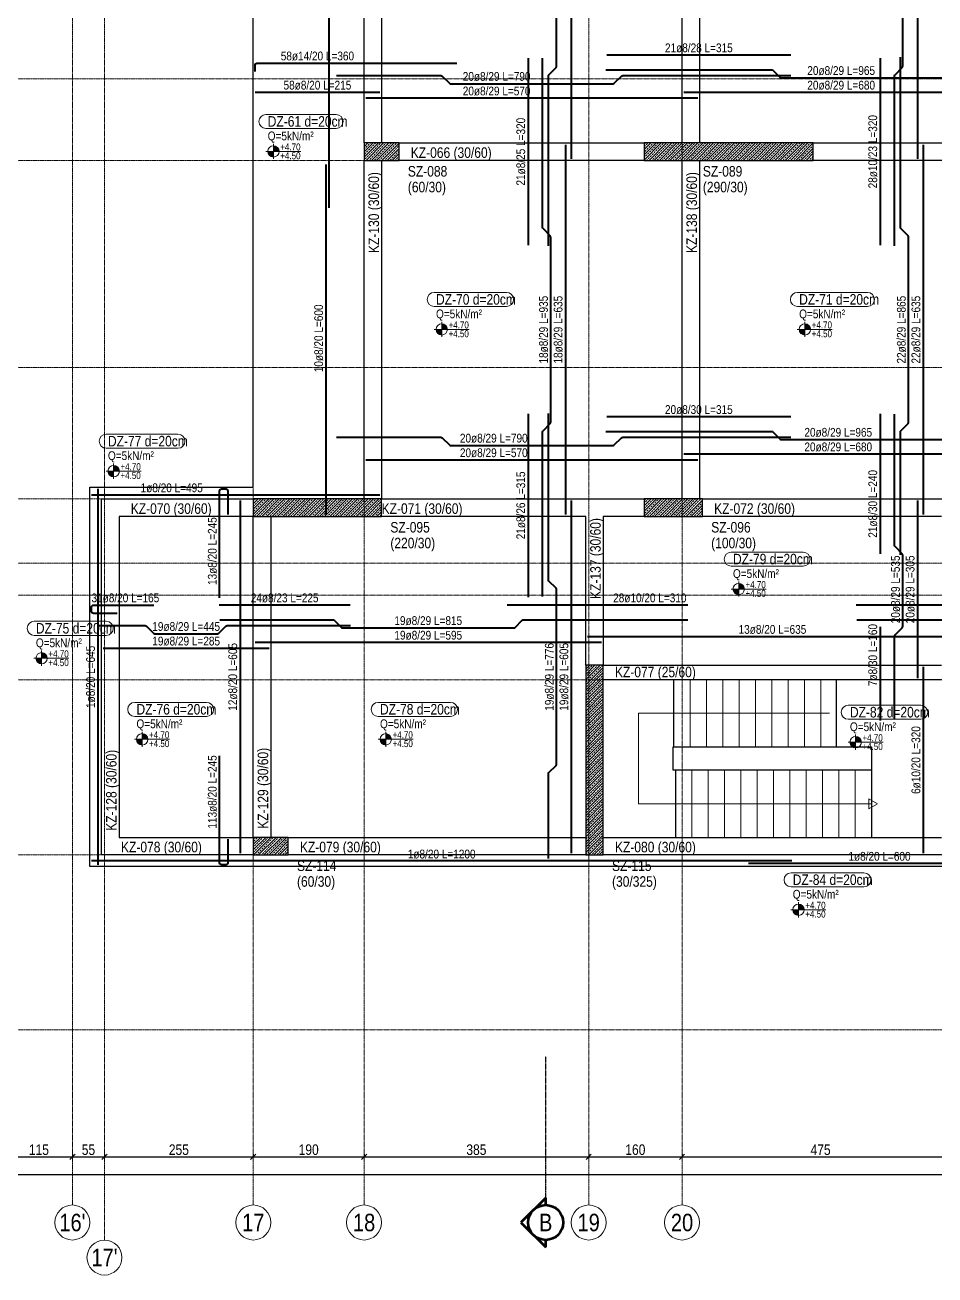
# Model space of a CAD drawing. Header units: millimetres. Extents: x 2356 to 11074, y 522 to 6020.
# Drawn here: x 8072 to 9632, y 522 to 2664 of the extents above; entities that cross this region are included whole.
import ezdxf
from ezdxf.enums import TextEntityAlignment as Align

# ---------------------------------------------------------------- set-up
doc = ezdxf.new("R2010")
doc.units = ezdxf.units.MM
doc.linetypes.add('DASHED', pattern=[0.75, 0.5, -0.25])
for name, color, linetype, lineweight in [('AKS BALONU (BEYKENT)', 7, 'Continuous', 20), ('AKS CIZGISI (BEYKENT)', 252, 'DASHED', 20), ('AKS OLCU (BEYKENT)', 200, 'Continuous', 20), ('AKS YAZISI (BEYKENT)', 3, 'Continuous', 20), ('DONATI (BEYKENT)', 4, 'Continuous', 40), ('DONATI YAZISI (BEYKENT)', 3, 'Continuous', 20), ('DOSEME ISMI (BEYKENT)', 9, 'Continuous', 20), ('DOSEME PAFTA (BEYKENT)', 3, 'Continuous', 20), ('DOSEME SINIRI (BEYKENT)', 71, 'Continuous', 30), ('KAT SINIRI (BEYKENT)', 41, 'Continuous', 25), ('KESIT (BEYKENT)', 151, 'Continuous', 25), ('KESIT ISMI (BEYKENT)', 6, 'Continuous', 20), ('KIRIS (BEYKENT)', 2, 'Continuous', 30), ('KIRIS ISMI (BEYKENT)', 40, 'Continuous', 20), ('KOLON (BEYKENT)', 3, 'Continuous', 30), ('KOLON ISMI (BEYKENT)', 91, 'Continuous', 20), ('KOT CIZGISI (BEYKENT)', 7, 'Continuous', 20), ('KOT YAZI (BEYKENT)', 7, 'Continuous', 20), ('MERDIVEN (BEYKENT)', 5, 'Continuous', 20), ('MERDIVEN YAZI (BEYKENT)', 51, 'Continuous', 20), ('TARAMA (BEYKENT)', 252, 'Continuous', 20), ('YUK YAZISI (BEYKENT)', 140, 'Continuous', 20)]:
    doc.layers.add(name, color=color, linetype=linetype, lineweight=lineweight)
doc.styles.add('DONATI YAZISI (BEYKENT)', font='')
doc.styles.add('YAZI (BEYKENT)', font='')
doc.styles.get('DONATI YAZISI (BEYKENT)').set_extended_font_data('Bahnschrift Light Condensed')
doc.styles.get('YAZI (BEYKENT)').set_extended_font_data('Bahnschrift Light Condensed')
doc.dimstyles.new('AKS_OLCU_100', dxfattribs={"dimtxt": 18, "dimasz": 4.5, "dimexe": 1.875, "dimexo": 4.5, "dimgap": 3, "dimtad": 1, "dimdec": 0, "dimrnd": 0.5, "dimzin": 12, "dimdsep": 46, "dimtxsty": 'YAZI (BEYKENT)', "dimtsz": 4.5, "dimcen": 0.09, "dimclrt": 7, "dimadec": 0, "dimazin": 0, "dimtfac": 1, "dimtdec": 4, "dimtix": 1, "dimtmove": 0, "dimatfit": 3, "dimfxl": 1, "dimtolj": 1, "dimtzin": 0, "dimarcsym": 0})
pattern_1 = [(45, (-86089.6365, -4262.8825), (-4.49012806, 4.49012806), []), (45, (-86085.1463, -4262.8825), (-4.49012806, 4.49012806), [3.175, -1.5875])]

# ---------------------------------------------------------------- blocks, each defined once
blk = doc.blocks.new('*D313')
at = {"layer": 'AKS OLCU (BEYKENT)', "color": 0, "lineweight": -2, "transparency": 16777216}
for p, q in [((3009, 690.3), (3018, 699.3)), ((3013.5, 699.3), (3013.5, 696.7)), ((3013.5, 694.8), (10453.5, 694.8)), ((10449, 690.3), (10458, 699.3)), ((10453.5, 699.3), (10453.5, 696.7))]:
    blk.add_line(p, q, dxfattribs=at)
at = {"layer": 'Defpoints', "color": 0, "transparency": 16777216}
for p in [(3013.5, 694.8), (10453.5, 694.8), (10453.5, 694.8)]:
    blk.add_point(p, dxfattribs=at)
at = {"layer": 'AKS OLCU (BEYKENT)', "color": 7, "transparency": 16777216, "insert": (6733.5, 707), "char_height": 18, "attachment_point": 5, "style": 'YAZI (BEYKENT)'}
blk.add_mtext('\\A1;7440', dxfattribs=at)
blk = doc.blocks.new('*D337')
at = {"layer": 'AKS OLCU (BEYKENT)', "color": 0, "lineweight": -2, "transparency": 16777216}
for p, q in [((8034, 720.3), (8043, 729.3)), ((8038.5, 729.3), (8038.5, 726.7)), ((8149, 720.3), (8158, 729.3)), ((8153.5, 729.3), (8153.5, 726.7)), ((8038.5, 724.8), (8153.5, 724.8))]:
    blk.add_line(p, q, dxfattribs=at)
at = {"layer": 'Defpoints', "color": 0, "transparency": 16777216}
for p in [(8038.5, 724.8), (8153.5, 724.8), (8153.5, 724.8)]:
    blk.add_point(p, dxfattribs=at)
at = {"layer": 'AKS OLCU (BEYKENT)', "color": 7, "transparency": 16777216, "insert": (8096, 736.9), "char_height": 18, "attachment_point": 5, "style": 'YAZI (BEYKENT)'}
blk.add_mtext('\\A1;115', dxfattribs=at)
blk = doc.blocks.new('*D338')
at = {"layer": 'AKS OLCU (BEYKENT)', "color": 0, "lineweight": -2, "transparency": 16777216}
for p, q in [((8149, 720.3), (8158, 729.3)), ((8153.5, 729.3), (8153.5, 726.7)), ((8204, 720.3), (8213, 729.3)), ((8208.5, 729.3), (8208.5, 726.7)), ((8153.5, 724.8), (8208.5, 724.8))]:
    blk.add_line(p, q, dxfattribs=at)
at = {"layer": 'Defpoints', "color": 0, "transparency": 16777216}
for p in [(8153.5, 724.8), (8208.5, 724.8), (8208.5, 724.8)]:
    blk.add_point(p, dxfattribs=at)
at = {"layer": 'AKS OLCU (BEYKENT)', "color": 7, "transparency": 16777216, "insert": (8181, 736.9), "char_height": 18, "attachment_point": 5, "style": 'YAZI (BEYKENT)'}
blk.add_mtext('\\A1;55', dxfattribs=at)
blk = doc.blocks.new('*D339')
at = {"layer": 'AKS OLCU (BEYKENT)', "color": 0, "lineweight": -2, "transparency": 16777216}
for p, q in [((8204, 720.3), (8213, 729.3)), ((8208.5, 729.3), (8208.5, 726.7)), ((8459, 720.3), (8468, 729.3)), ((8463.5, 729.3), (8463.5, 726.7)), ((8208.5, 724.8), (8463.5, 724.8))]:
    blk.add_line(p, q, dxfattribs=at)
at = {"layer": 'Defpoints', "color": 0, "transparency": 16777216}
for p in [(8208.5, 724.8), (8463.5, 724.8), (8463.5, 724.8)]:
    blk.add_point(p, dxfattribs=at)
at = {"layer": 'AKS OLCU (BEYKENT)', "color": 7, "transparency": 16777216, "insert": (8336, 737), "char_height": 18, "attachment_point": 5, "style": 'YAZI (BEYKENT)'}
blk.add_mtext('\\A1;255', dxfattribs=at)
blk = doc.blocks.new('*D340')
at = {"layer": 'AKS OLCU (BEYKENT)', "color": 0, "lineweight": -2, "transparency": 16777216}
for p, q in [((8459, 720.3), (8468, 729.3)), ((8463.5, 729.3), (8463.5, 726.7)), ((8649, 720.3), (8658, 729.3)), ((8653.5, 729.3), (8653.5, 726.7)), ((8463.5, 724.8), (8653.5, 724.8))]:
    blk.add_line(p, q, dxfattribs=at)
at = {"layer": 'Defpoints', "color": 0, "transparency": 16777216}
for p in [(8463.5, 724.8), (8653.5, 724.8), (8653.5, 724.8)]:
    blk.add_point(p, dxfattribs=at)
at = {"layer": 'AKS OLCU (BEYKENT)', "color": 7, "transparency": 16777216, "insert": (8558.5, 737), "char_height": 18, "attachment_point": 5, "style": 'YAZI (BEYKENT)'}
blk.add_mtext('\\A1;190', dxfattribs=at)
blk = doc.blocks.new('*D341')
at = {"layer": 'AKS OLCU (BEYKENT)', "color": 0, "lineweight": -2, "transparency": 16777216}
for p, q in [((8649, 720.3), (8658, 729.3)), ((8653.5, 729.3), (8653.5, 726.7)), ((9034, 720.3), (9043, 729.3)), ((9038.5, 729.3), (9038.5, 726.7)), ((8653.5, 724.8), (9038.5, 724.8))]:
    blk.add_line(p, q, dxfattribs=at)
at = {"layer": 'Defpoints', "color": 0, "transparency": 16777216}
for p in [(8653.5, 724.8), (9038.5, 724.8), (9038.5, 724.8)]:
    blk.add_point(p, dxfattribs=at)
at = {"layer": 'AKS OLCU (BEYKENT)', "color": 7, "transparency": 16777216, "insert": (8846, 737), "char_height": 18, "attachment_point": 5, "style": 'YAZI (BEYKENT)'}
blk.add_mtext('\\A1;385', dxfattribs=at)
blk = doc.blocks.new('*D342')
at = {"layer": 'AKS OLCU (BEYKENT)', "color": 0, "lineweight": -2, "transparency": 16777216}
for p, q in [((9034, 720.3), (9043, 729.3)), ((9038.5, 729.3), (9038.5, 726.7)), ((9194, 720.3), (9203, 729.3)), ((9198.5, 729.3), (9198.5, 726.7)), ((9038.5, 724.8), (9198.5, 724.8))]:
    blk.add_line(p, q, dxfattribs=at)
at = {"layer": 'Defpoints', "color": 0, "transparency": 16777216}
for p in [(9038.5, 724.8), (9198.5, 724.8), (9198.5, 724.8)]:
    blk.add_point(p, dxfattribs=at)
at = {"layer": 'AKS OLCU (BEYKENT)', "color": 7, "transparency": 16777216, "insert": (9118.5, 737), "char_height": 18, "attachment_point": 5, "style": 'YAZI (BEYKENT)'}
blk.add_mtext('\\A1;160', dxfattribs=at)
blk = doc.blocks.new('*D343')
at = {"layer": 'AKS OLCU (BEYKENT)', "color": 0, "lineweight": -2, "transparency": 16777216}
for p, q in [((9194, 720.3), (9203, 729.3)), ((9198.5, 729.3), (9198.5, 726.7)), ((9669, 720.3), (9678, 729.3)), ((9673.5, 729.3), (9673.5, 726.7)), ((9198.5, 724.8), (9673.5, 724.8))]:
    blk.add_line(p, q, dxfattribs=at)
at = {"layer": 'Defpoints', "color": 0, "transparency": 16777216}
for p in [(9198.5, 724.8), (9673.5, 724.8), (9673.5, 724.8)]:
    blk.add_point(p, dxfattribs=at)
at = {"layer": 'AKS OLCU (BEYKENT)', "color": 7, "transparency": 16777216, "insert": (9436, 736.9), "char_height": 18, "attachment_point": 5, "style": 'YAZI (BEYKENT)'}
blk.add_mtext('\\A1;475', dxfattribs=at)

msp = doc.modelspace()

# ---------------------------------------------------------------- hatches: boundary and pattern name
at = {"layer": 'KOT CIZGISI (BEYKENT)', "true_color": 0x000000}
h = msp.add_hatch(color=18, dxfattribs=at)
h.dxf.hatch_style = 1
h.paths.add_polyline_path([(8498.1, 2447.8), (8488.3, 2447.8, 0.414214), (8498.1, 2438)])
h = msp.add_hatch(color=18, dxfattribs=at)
h.dxf.hatch_style = 1
h.paths.add_polyline_path([(8498.1, 2457.6), (8498.1, 2447.8), (8507.9, 2447.8, 0.414214)])
h = msp.add_hatch(color=18, dxfattribs=at)
h.dxf.hatch_style = 1
h.paths.add_polyline_path([(8786.6, 2142.8), (8776.8, 2142.8, 0.414214), (8786.6, 2133)])
h = msp.add_hatch(color=18, dxfattribs=at)
h.dxf.hatch_style = 1
h.paths.add_polyline_path([(8786.6, 2152.6), (8786.6, 2142.8), (8796.3, 2142.8, 0.414214)])
h = msp.add_hatch(color=18, dxfattribs=at)
h.dxf.hatch_style = 1
h.paths.add_polyline_path([(9409.1, 2142.8), (9399.3, 2142.8, 0.414214), (9409.1, 2133)])
h = msp.add_hatch(color=18, dxfattribs=at)
h.dxf.hatch_style = 1
h.paths.add_polyline_path([(9409.1, 2152.6), (9409.1, 2142.8), (9418.9, 2142.8, 0.414214)])
h = msp.add_hatch(color=18, dxfattribs=at)
h.dxf.hatch_style = 1
h.paths.add_polyline_path([(8224.2, 1909.7), (8224.2, 1899.9), (8234, 1899.9, 0.414214)])
h = msp.add_hatch(color=18, dxfattribs=at)
h.dxf.hatch_style = 1
h.paths.add_polyline_path([(8224.2, 1899.9), (8214.4, 1899.9, 0.414214), (8224.2, 1890.1)])
h = msp.add_hatch(color=18, dxfattribs=at)
h.dxf.hatch_style = 1
h.paths.add_polyline_path([(9295.6, 1697.8), (9285.8, 1697.8, 0.414214), (9295.6, 1688)])
h = msp.add_hatch(color=18, dxfattribs=at)
h.dxf.hatch_style = 1
h.paths.add_polyline_path([(9295.6, 1707.6), (9295.6, 1697.8), (9305.4, 1697.8, 0.414214)])
h = msp.add_hatch(color=18, dxfattribs=at)
h.dxf.hatch_style = 1
h.paths.add_polyline_path([(8100.7, 1589), (8100.7, 1579.2), (8110.5, 1579.2, 0.414214)])
h = msp.add_hatch(color=18, dxfattribs=at)
h.dxf.hatch_style = 1
h.paths.add_polyline_path([(8100.7, 1579.2), (8090.9, 1579.2, 0.414214), (8100.7, 1569.4)])
h = msp.add_hatch(color=18, dxfattribs=at)
h.dxf.hatch_style = 1
h.paths.add_polyline_path([(8273.1, 1440.3), (8263.3, 1440.3, 0.414214), (8273.1, 1430.6)])
h = msp.add_hatch(color=18, dxfattribs=at)
h.dxf.hatch_style = 1
h.paths.add_polyline_path([(8273.1, 1450.1), (8273.1, 1440.3), (8282.9, 1440.3, 0.414214)])
h = msp.add_hatch(color=18, dxfattribs=at)
h.dxf.hatch_style = 1
h.paths.add_polyline_path([(8690.6, 1440.3), (8680.8, 1440.3, 0.414214), (8690.6, 1430.6)])
h = msp.add_hatch(color=18, dxfattribs=at)
h.dxf.hatch_style = 1
h.paths.add_polyline_path([(8690.6, 1450.1), (8690.6, 1440.3), (8700.4, 1440.3, 0.414214)])
h = msp.add_hatch(color=18, dxfattribs=at)
h.dxf.hatch_style = 1
h.paths.add_polyline_path([(9496.1, 1435.4), (9486.3, 1435.4, 0.414214), (9496.1, 1425.6)])
h = msp.add_hatch(color=18, dxfattribs=at)
h.dxf.hatch_style = 1
h.paths.add_polyline_path([(9496.1, 1445.2), (9496.1, 1435.4), (9505.9, 1435.4, 0.414214)])
h = msp.add_hatch(color=18, dxfattribs=at)
h.dxf.hatch_style = 1
h.paths.add_polyline_path([(9398.1, 1158.1), (9398.1, 1148.3), (9407.9, 1148.3, 0.414214)])
h = msp.add_hatch(color=18, dxfattribs=at)
h.dxf.hatch_style = 1
h.paths.add_polyline_path([(9398.1, 1148.3), (9388.3, 1148.3, 0.414214), (9398.1, 1138.5)])
at = {"layer": 'TARAMA (BEYKENT)'}
h = msp.add_hatch(dxfattribs=at)
h.set_pattern_fill('ANSI33', color=256, style=0)
h.set_pattern_definition(pattern_1)
h.paths.add_polyline_path([(8653.5, 2432.3), (8713.5, 2432.3), (8713.5, 2462.3), (8653.5, 2462.3)], flags=16)
h = msp.add_hatch(dxfattribs=at)
h.set_pattern_fill('ANSI33', color=256, style=0)
h.set_pattern_definition(pattern_1)
h.paths.add_polyline_path([(9133.5, 2432.3), (9423.5, 2432.3), (9423.5, 2462.3), (9133.5, 2462.3)], flags=16)
h = msp.add_hatch(dxfattribs=at)
h.set_pattern_fill('ANSI33', color=256, style=0)
h.set_pattern_definition(pattern_1)
h.paths.add_polyline_path([(8463.5, 1822.3), (8683.5, 1822.3), (8683.5, 1852.3), (8463.5, 1852.3)], flags=16)
h = msp.add_hatch(dxfattribs=at)
h.set_pattern_fill('ANSI33', color=256, style=0)
h.set_pattern_definition(pattern_1)
h.paths.add_polyline_path([(9133.5, 1822.3), (9233.5, 1822.3), (9233.5, 1852.3), (9133.5, 1852.3)], flags=16)
h = msp.add_hatch(dxfattribs=at)
h.set_pattern_fill('ANSI33', color=256, style=0)
h.set_pattern_definition(pattern_1)
h.paths.add_polyline_path([(9033.5, 1242.3), (9063.5, 1242.3), (9063.5, 1567.3), (9033.5, 1567.3)], flags=16)
h = msp.add_hatch(dxfattribs=at)
h.set_pattern_fill('ANSI33', color=256, style=0)
h.set_pattern_definition(pattern_1)
h.paths.add_polyline_path([(8463.5, 1242.3), (8523.5, 1242.3), (8523.5, 1272.3), (8463.5, 1272.3)], flags=16)

# ---------------------------------------------------------------- linework, layer by layer
at = {"layer": 'AKS BALONU (BEYKENT)'}
for centre in [(8153.5, 612.3), (8463.5, 612.3), (8653.5, 612.3), (9038.5, 612.3), (9198.5, 612.3), (8208.5, 552.3)]:
    msp.add_circle(centre, 30, dxfattribs=at)
at = {"layer": 'AKS CIZGISI (BEYKENT)', "color": 175, "true_color": 0x4554a5}
for p, q in [((8208.5, 582.3), (8208.5, 5722.3)), ((8153.5, 642.3), (8153.5, 5662.3)), ((2713.5, 2572.3), (10953.5, 2572.3))]:
    msp.add_line(p, q, dxfattribs=at)
at = {"layer": 'AKS CIZGISI (BEYKENT)'}
for p, q in [((8463.5, 642.3), (8463.5, 5662.3)), ((8653.5, 642.3), (8653.5, 5662.3)), ((9038.5, 642.3), (9038.5, 5662.3)), ((9198.5, 642.3), (9198.5, 5662.3)), ((2713.5, 2432.3), (10953.5, 2432.3)), ((2713.5, 2077.3), (10953.5, 2077.3)), ((2713.5, 1852.3), (10953.5, 1852.3)), ((2713.5, 1742.3), (10953.5, 1742.3)), ((2653.5, 1687.3), (11013.5, 1687.3)), ((2713.5, 1542.3), (10953.5, 1542.3)), ((2713.5, 1242.3), (10953.5, 1242.3)), ((2713.5, 942.3), (10953.5, 942.3))]:
    msp.add_line(p, q, dxfattribs=at)
at = {"layer": 'DONATI (BEYKENT)'}
for points in [[(8969.5, 2285.8), (8969.5, 2577.1, -0.198912), (8970.4, 2579.2), (8982.6, 2591.5, 0.198912), (8983.5, 2593.6), (8983.5, 2911.1, 0.198912), (8982.6, 2913.2), (8970.4, 2925.5, -0.198912), (8969.5, 2927.6), (8969.5, 3213.8)], [(9562.9, 2285.8), (9562.9, 2577.1, -0.198912), (9563.8, 2579.2), (9576.1, 2591.5, 0.198912), (9576.9, 2593.6), (9576.9, 2911.1, 0.198912), (9576.1, 2913.2), (9563.8, 2925.5, -0.198912), (9562.9, 2927.6), (9562.9, 3213.8)], [(8466.5, 2584.8), (8466.5, 2595.8, -0.414214), (8469.5, 2598.8), (8812.3, 2598.8)], [(8959.5, 1684.8), (8959.5, 1967.1, -0.198912), (8960.4, 1969.2), (8972.6, 1981.5, 0.198912), (8973.5, 1983.6), (8973.5, 2301.1, 0.198912), (8972.6, 2303.2), (8960.4, 2315.5, -0.198912), (8959.5, 2317.6), (8959.5, 2607.3)], [(9572.9, 1756.6), (9572.9, 1967.1, -0.198912), (9573.8, 1969.2), (9586.1, 1981.5, 0.198912), (9586.9, 1983.6), (9586.9, 2301.1, 0.198912), (9586.1, 2303.2), (9573.8, 2315.5, -0.198912), (9572.9, 2317.6), (9572.9, 2609.3)], [(8606.3, 2577.8), (8785.3, 2577.8, -0.198912), (8787.4, 2576.9), (8799.7, 2564.7, 0.198912), (8801.8, 2563.8), (9080.3, 2563.8, 0.198912), (9082.4, 2564.7), (9094.7, 2576.9, -0.198912), (9096.8, 2577.8), (9384.8, 2577.8)], [(9067.8, 2587.8), (9352.3, 2587.8, -0.198912), (9354.4, 2586.9), (9366.7, 2574.7, 0.198912), (9368.8, 2573.8), (9713.3, 2573.8, 0.198912), (9715.4, 2574.7), (9727.7, 2586.9, -0.198912), (9729.8, 2587.8), (10020.5, 2587.8)], [(8969.5, 1236.1), (8969.5, 1381.1, -0.198912), (8970.4, 1383.2), (8982.6, 1395.5, 0.198912), (8983.5, 1397.6), (8983.5, 1697.1, 0.198912), (8982.6, 1699.2), (8970.4, 1711.5, -0.198912), (8969.5, 1713.6), (8969.5, 1998.8)], [(9562.9, 1474.8), (9562.9, 1617.1, -0.198912), (9563.8, 1619.2), (9576.1, 1631.5, 0.198912), (9576.9, 1633.6), (9576.9, 1756.1, 0.198912), (9576.1, 1758.2), (9563.8, 1770.5, -0.198912), (9562.9, 1772.6), (9562.9, 1997.3)], [(8606.3, 1957.9), (8785.3, 1957.9, -0.198912), (8787.4, 1957), (8799.7, 1944.8, 0.198912), (8801.8, 1943.9), (9080.3, 1943.9, 0.198912), (9082.4, 1944.8), (9094.7, 1957, -0.198912), (9096.8, 1957.9), (9384.8, 1957.9)], [(9067.8, 1967.9), (9352.3, 1967.9, -0.198912), (9354.4, 1967), (9366.7, 1954.8, 0.198912), (9368.8, 1953.9), (9713.3, 1953.9, 0.198912), (9715.4, 1954.8), (9727.7, 1967, -0.198912), (9729.8, 1967.9), (10020.5, 1967.9)], [(8405.8, 1682.8), (8405.8, 1866.3, -0.414214), (8408.8, 1869.3), (8416.8, 1869.3, -0.414214), (8419.8, 1866.3), (8419.8, 1825.3)], [(8230.5, 1656.2), (8189.5, 1656.2, -0.414214), (8186.5, 1659.2), (8186.5, 1667.2, -0.414214), (8189.5, 1670.2), (8293, 1670.2)], [(8197.3, 1635.2), (8278.3, 1635.2, -0.198912), (8280.4, 1634.3), (8292.7, 1622.1, 0.198912), (8294.8, 1621.2), (8402.3, 1621.2, 0.198912), (8404.4, 1622.1), (8416.7, 1634.3, -0.198912), (8418.8, 1635.2), (8630, 1635.2)], [(8406, 1645.2), (8600.3, 1645.2, -0.198912), (8602.4, 1644.3), (8614.7, 1632.1, 0.198912), (8616.8, 1631.2), (8910.3, 1631.2, 0.198912), (8912.4, 1632.1), (8924.7, 1644.3, -0.198912), (8926.8, 1645.2), (9208.5, 1645.2)], [(9498, 1645.2), (9822.3, 1645.2, -0.198912), (9824.4, 1644.3), (9836.7, 1632.1, 0.198912), (9838.8, 1631.2), (10258.3, 1631.2, 0.198912), (10260.4, 1632.1), (10272.7, 1644.3, -0.198912), (10274.8, 1645.2), (10496.3, 1645.2)], [(8419.8, 1269.3), (8419.8, 1228.3, -0.414214), (8416.8, 1225.3), (8408.8, 1225.3, -0.414214), (8405.8, 1228.3), (8405.8, 1411.8)]]:
    msp.add_lwpolyline(points, format="xyb", dxfattribs=at)
for points in [[(8593.1, 3069.3), (8593.1, 2351.1)], [(9008.5, 3069.3), (9008.5, 2435.3)], [(9601.9, 3069.3), (9601.9, 2435.3)], [(8934.5, 2607.3), (8934.5, 2287.3)], [(9384.8, 2612.8), (9069.8, 2612.8)], [(9537.9, 2607.3), (9537.9, 2287.3)], [(8680.5, 2548.8), (8466.5, 2548.8)], [(9225.5, 2538.8), (8656.5, 2538.8)], [(9880.5, 2548.8), (9201.5, 2548.8)], [(8998.5, 2459.3), (8998.5, 1825.3)], [(9611.9, 2459.3), (9611.9, 1825.3)], [(8588.1, 2425.3), (8588.1, 1825.3)], [(8934.5, 1998.3), (8934.5, 1683.8)], [(9384.8, 1992.9), (9069.8, 1992.9)], [(9537.9, 1997.8), (9537.9, 1758.1)], [(9880.5, 1928.9), (9201.5, 1928.9)], [(9225.5, 1918.9), (8656.5, 1918.9)], [(8197.1, 1869.3), (8197.1, 1225.3)], [(8680.5, 1858.8), (8186.5, 1858.8)], [(8440.8, 1849.3), (8440.8, 1245.3)], [(9008.5, 1849.3), (9008.5, 1245.3)], [(9601.9, 1849.3), (9601.9, 1545.3)], [(8629.5, 1670.2), (8405, 1670.2)], [(9208.5, 1670.2), (8898.5, 1670.2)], [(9862.5, 1670.2), (9497, 1670.2)], [(9537.9, 1633.1), (9537.9, 1472.8)], [(9670.5, 1616.2), (9036.5, 1616.2)], [(8490.5, 1596.2), (8206.5, 1596.2)], [(9060.5, 1606.2), (8466.5, 1606.2)], [(9611.9, 1564.3), (9611.9, 1245.3)], [(9386.5, 1232.3), (8186.5, 1232.3)], [(9912.3, 1227.3), (9312.3, 1227.3)]]:
    msp.add_lwpolyline(points, dxfattribs=at)
at = {"layer": 'DOSEME PAFTA (BEYKENT)'}
for points in [[(8485.3, 2511.1), (8605.7, 2511.1, -1), (8605.7, 2487.1), (8485.3, 2487.1, -1)], [(8773.8, 2206.1), (8897.7, 2206.1, -1), (8897.7, 2182.1), (8773.8, 2182.1, -1)], [(9396.3, 2206.1), (9516.5, 2206.1, -1), (9516.5, 2182.1), (9396.3, 2182.1, -1)], [(8211.4, 1963.1), (8334.5, 1963.1, -1), (8334.5, 1939.1), (8211.4, 1939.1, -1)], [(9282.8, 1761.1), (9406, 1761.1, -1), (9406, 1737.1), (9282.8, 1737.1, -1)], [(8087.9, 1642.5), (8211.6, 1642.5, -1), (8211.6, 1618.5), (8087.9, 1618.5, -1)], [(8260.3, 1503.6), (8383.5, 1503.6, -1), (8383.5, 1479.6), (8260.3, 1479.6, -1)], [(8677.8, 1503.6), (8801.6, 1503.6, -1), (8801.6, 1479.6), (8677.8, 1479.6, -1)], [(9483.3, 1498.6), (9607.6, 1498.6, -1), (9607.6, 1474.6), (9483.3, 1474.6, -1)], [(9385.3, 1211.5), (9510.4, 1211.5, -1), (9510.4, 1187.5), (9385.3, 1187.5, -1)]]:
    msp.add_lwpolyline(points, format="xyb", close=True, dxfattribs=at)
at = {"layer": 'DOSEME SINIRI (BEYKENT)'}
for p, q in [((9184.5, 1427.6), (9184.5, 1542.3)), ((9463.5, 1427.6), (9463.5, 1542.3)), ((9187.5, 1387.6), (9187.5, 1272.3)), ((9523.5, 1387.6), (9523.5, 1272.3))]:
    msp.add_line(p, q, dxfattribs=at)
msp.add_lwpolyline([(9183.5, 1427.6), (9523.5, 1427.6), (9523.5, 1387.6), (9183.5, 1387.6)], close=True, dxfattribs=at)
at = {"layer": 'KAT SINIRI (BEYKENT)'}
msp.add_lwpolyline([(3513.5, 4740.2), (4135.7, 5362.3), (5533.5, 5362.3), (5533.5, 5332.3), (8633.5, 5332.3), (8633.5, 5362.3), (10031.4, 5362.3), (10653.5, 4740.2), (10653.5, 3042.3), (10623.5, 3042.3), (10623.5, 1222.3), (8183.5, 1222.3), (8183.5, 1872.3), (8463.5, 1872.3), (8463.5, 3022.3), (5733.5, 3022.3), (5733.5, 1572.3), (3543.5, 1572.3), (3543.5, 3042.3), (3513.5, 3042.3)], close=True, dxfattribs=at)
at = {"layer": 'KESIT (BEYKENT)', "linetype": 'DASHED'}
msp.add_lwpolyline([(8964.8, 642.3), (8964.8, 897.3)], dxfattribs=at)
at = {"layer": 'KESIT (BEYKENT)', "lineweight": 60}
for points in [[(8964.8, 654.8), (8922.4, 612.3)], [(8964.8, 642.3), (8964.8, 654.8)], [(8922.4, 612.3), (8964.8, 569.9)], [(8964.8, 569.9), (8964.8, 582.3)]]:
    msp.add_lwpolyline(points, dxfattribs=at)
msp.add_circle((8964.8, 612.3), 30, dxfattribs=at)
at = {"layer": 'KIRIS (BEYKENT)'}
for p, q in [((8653.5, 2462.3), (8653.5, 3042.3)), ((8683.5, 3042.3), (8683.5, 2462.3)), ((9198.5, 2462.3), (9198.5, 3042.3)), ((9228.5, 3042.3), (9228.5, 2462.3)), ((8713.5, 2462.3), (9133.5, 2462.3)), ((9423.5, 2462.3), (9803.5, 2462.3)), ((8653.5, 1852.3), (8653.5, 2432.3)), ((8683.5, 2432.3), (8683.5, 1852.3)), ((9133.5, 2432.3), (8713.5, 2432.3)), ((9198.5, 1852.3), (9198.5, 2432.3)), ((9228.5, 2432.3), (9228.5, 1852.3)), ((9803.5, 2432.3), (9423.5, 2432.3)), ((8203.5, 1242.3), (8203.5, 1852.3)), ((8203.5, 1852.3), (8463.5, 1852.3)), ((8683.5, 1852.3), (9133.5, 1852.3)), ((9233.5, 1852.3), (9823.5, 1852.3)), ((8463.5, 1822.3), (8233.5, 1822.3)), ((8233.5, 1822.3), (8233.5, 1272.3)), ((8463.5, 1272.3), (8463.5, 1822.3)), ((8493.5, 1822.3), (8493.5, 1272.3)), ((9033.5, 1822.3), (8683.5, 1822.3)), ((9033.5, 1567.3), (9033.5, 1822.3)), ((9133.5, 1822.3), (9063.5, 1822.3)), ((9063.5, 1822.3), (9063.5, 1567.3)), ((9643.5, 1822.3), (9233.5, 1822.3)), ((9063.5, 1567.3), (9643.5, 1567.3)), ((9643.5, 1542.3), (9063.5, 1542.3)), ((8233.5, 1272.3), (8463.5, 1272.3)), ((8523.5, 1272.3), (9033.5, 1272.3)), ((9063.5, 1272.3), (9643.5, 1272.3)), ((8463.5, 1242.3), (8203.5, 1242.3)), ((9033.5, 1242.3), (8523.5, 1242.3)), ((9643.5, 1242.3), (9063.5, 1242.3))]:
    msp.add_line(p, q, dxfattribs=at)
at = {"layer": 'KOLON (BEYKENT)'}
for points in [[(8653.5, 2432.3), (8713.5, 2432.3), (8713.5, 2462.3), (8653.5, 2462.3)], [(9133.5, 2432.3), (9423.5, 2432.3), (9423.5, 2462.3), (9133.5, 2462.3)], [(8463.5, 1822.3), (8683.5, 1822.3), (8683.5, 1852.3), (8463.5, 1852.3)], [(9133.5, 1822.3), (9233.5, 1822.3), (9233.5, 1852.3), (9133.5, 1852.3)], [(9033.5, 1242.3), (9063.5, 1242.3), (9063.5, 1567.3), (9033.5, 1567.3)], [(8463.5, 1242.3), (8523.5, 1242.3), (8523.5, 1272.3), (8463.5, 1272.3)]]:
    msp.add_lwpolyline(points, close=True, dxfattribs=at)
at = {"layer": 'KOT CIZGISI (BEYKENT)'}
for p, q in [((8485.1, 2447.8), (8545.1, 2447.8)), ((8498.1, 2460.9), (8498.1, 2434.8)), ((8773.5, 2142.8), (8833.5, 2142.8)), ((8786.6, 2155.9), (8786.6, 2129.8)), ((9396.1, 2142.8), (9456.1, 2142.8)), ((9409.1, 2155.9), (9409.1, 2129.8)), ((8224.2, 1912.9), (8224.2, 1886.8)), ((8211.2, 1899.9), (8271.2, 1899.9)), ((9282.6, 1697.8), (9342.6, 1697.8)), ((9295.6, 1710.9), (9295.6, 1684.8)), ((8100.7, 1592.3), (8100.7, 1566.2)), ((8087.6, 1579.2), (8147.6, 1579.2)), ((8260.1, 1440.3), (8320.1, 1440.3)), ((8273.1, 1453.4), (8273.1, 1427.3)), ((8677.6, 1440.3), (8737.6, 1440.3)), ((8690.6, 1453.4), (8690.6, 1427.3)), ((9483.1, 1435.4), (9543.1, 1435.4)), ((9496.1, 1448.4), (9496.1, 1422.4)), ((9398.1, 1161.3), (9398.1, 1135.2)), ((9385.1, 1148.3), (9445.1, 1148.3))]:
    msp.add_line(p, q, dxfattribs=at)
for centre in [(8498.1, 2447.8), (8786.6, 2142.8), (9409.1, 2142.8), (8224.2, 1899.9), (9295.6, 1697.8), (8100.7, 1579.2), (8273.1, 1440.3), (8690.6, 1440.3), (9496.1, 1435.4), (9398.1, 1148.3)]:
    msp.add_circle(centre, 9.78, dxfattribs=at)
at = {"layer": 'MERDIVEN (BEYKENT)'}
for p, q in [((9212.5, 1427.6), (9212.5, 1542.3)), ((9240.5, 1427.6), (9240.5, 1542.3)), ((9268.5, 1427.6), (9268.5, 1542.3)), ((9296.5, 1427.6), (9296.5, 1542.3)), ((9324.5, 1427.6), (9324.5, 1542.3)), ((9352.5, 1427.6), (9352.5, 1542.3)), ((9380.5, 1427.6), (9380.5, 1542.3)), ((9408.5, 1427.6), (9408.5, 1542.3)), ((9436.5, 1427.6), (9436.5, 1542.3)), ((9215.5, 1387.6), (9215.5, 1272.3)), ((9243.5, 1387.6), (9243.5, 1272.3)), ((9271.5, 1387.6), (9271.5, 1272.3)), ((9299.5, 1387.6), (9299.5, 1272.3)), ((9327.5, 1387.6), (9327.5, 1272.3)), ((9355.5, 1387.6), (9355.5, 1272.3)), ((9383.5, 1387.6), (9383.5, 1272.3)), ((9411.5, 1387.6), (9411.5, 1272.3)), ((9439.5, 1387.6), (9439.5, 1272.3)), ((9467.5, 1387.6), (9467.5, 1272.3)), ((9495.5, 1387.6), (9495.5, 1272.3))]:
    msp.add_line(p, q, dxfattribs=at)
at = {"layer": 'MERDIVEN YAZI (BEYKENT)'}
msp.add_lwpolyline([(9451.5, 1485), (9124, 1485), (9124, 1330), (9523.5, 1330)], dxfattribs=at)
msp.add_lwpolyline([(9533.5, 1330), (9518.5, 1338.6), (9518.5, 1321.3)], close=True, dxfattribs=at)

# ---------------------------------------------------------------- texts
at = {"layer": 'AKS YAZISI (BEYKENT)', "style": 'YAZI (BEYKENT)'}
for s, p in [("16'", (8153.5, 612.3)), ('17', (8463.5, 612.3)), ('18', (8653.5, 612.3)), ('19', (9038.5, 612.3)), ('20', (9198.5, 612.3)), ("17'", (8208.5, 552.3))]:
    msp.add_text(s, height=30, dxfattribs=at).set_placement(p, align=Align.MIDDLE_CENTER)
at = {"layer": 'DONATI YAZISI (BEYKENT)', "style": 'DONATI YAZISI (BEYKENT)'}
for s, p in [('58ø14/20 L=360', (8573.5, 2611.3)), ('21ø8/28 L=315', (9227.3, 2625.3)), ('20ø8/29 L=965', (9471.3, 2586.3)), ('20ø8/29 L=790', (8880.7, 2576.3)), ('58ø8/20 L=215', (8573.5, 2561.3)), ('20ø8/29 L=570', (8880.7, 2551.3)), ('20ø8/29 L=680', (9471.3, 2561.3)), ('20ø8/30 L=315', (9227.3, 2005.4)), ('20ø8/29 L=965', (9466.3, 1966.4)), ('20ø8/29 L=790', (8875.8, 1956.4)), ('20ø8/29 L=680', (9466.3, 1941.4)), ('20ø8/29 L=570', (8875.8, 1931.4)), ('1ø8/20 L=495', (8323.7, 1871.3)), ('31ø8/20 L=165', (8244.3, 1682.7)), ('24ø8/23 L=225', (8517.3, 1682.7)), ('28ø10/20 L=310', (9143.3, 1682.7)), ('19ø8/29 L=815', (8763.5, 1643.7)), ('19ø8/29 L=445', (8348.5, 1633.7)), ('13ø8/20 L=635', (9353.5, 1628.7)), ('19ø8/29 L=285', (8348.5, 1608.7)), ('19ø8/29 L=595', (8763.5, 1618.7)), ('1ø8/20 L=1200', (8786.5, 1243.7)), ('1ø8/20 L=600', (9537, 1239.8))]:
    msp.add_text(s, height=15, dxfattribs=at).set_placement(p, align=Align.MIDDLE_CENTER)
for s, p in [('28ø10/23 L=320', (9525.4, 2447.3)), ('21ø8/25 L=320', (8922, 2447.3)), ('18ø8/29 L=935', (8961, 2142.3)), ('18ø8/29 L=635', (8986, 2142.3)), ('22ø8/29 L=865', (9574.4, 2142.3)), ('22ø8/29 L=635', (9599.4, 2142.3)), ('10ø8/20 L=600', (8575.6, 2127.4)), ('21ø8/26 L=315', (8922, 1841.1)), ('21ø8/30 L=240', (9525.4, 1843.8)), ('13ø8/20 L=245', (8393.3, 1762.8)), ('20ø8/29 L=535', (9564.4, 1697.3)), ('20ø8/29 L=305', (9589.4, 1697.3)), ('7ø8/30 L=160', (9525.4, 1584.7)), ('1ø8/20 L=645', (8184.6, 1547.3)), ('12ø8/20 L=605', (8428.3, 1547.3)), ('19ø8/29 L=776', (8971, 1547.3)), ('19ø8/29 L=605', (8996, 1547.3)), ('6ø10/20 L=320', (9599.4, 1404.8)), ('113ø8/20 L=245', (8393.3, 1350.1))]:
    msp.add_text(s, height=15, rotation=90, dxfattribs=at).set_placement(p, align=Align.MIDDLE_CENTER)
at = {"layer": 'DOSEME ISMI (BEYKENT)', "style": 'YAZI (BEYKENT)'}
for s, p in [('DZ-61 d=20cm', (8488.3, 2484.8)), ('DZ-70 d=20cm', (8776.8, 2179.8)), ('DZ-71 d=20cm', (9399.3, 2179.8)), ('DZ-77 d=20cm', (8214.4, 1936.9)), ('DZ-79 d=20cm', (9285.8, 1734.8)), ('DZ-75 d=20cm', (8090.9, 1616.2)), ('DZ-76 d=20cm', (8263.3, 1477.4)), ('DZ-78 d=20cm', (8680.8, 1477.4)), ('DZ-82 d=20cm', (9486.3, 1472.4)), ('DZ-84 d=20cm', (9388.3, 1185.3))]:
    msp.add_text(s, height=18, dxfattribs=at).set_placement(p, align=Align.BOTTOM_LEFT)
at = {"layer": 'KESIT ISMI (BEYKENT)', "lineweight": 20, "style": 'YAZI (BEYKENT)'}
msp.add_text('B', height=30, dxfattribs=at).set_placement((8964.8, 612.3), align=Align.MIDDLE_CENTER)
at = {"layer": 'KIRIS ISMI (BEYKENT)', "style": 'YAZI (BEYKENT)'}
for s, p in [('KZ-066 (30/60)', (8733.5, 2431.3)), ('KZ-070 (30/60)', (8253.5, 1821.3)), ('KZ-071 (30/60)', (8683.5, 1821.3)), ('KZ-072 (30/60)', (9253.5, 1821.3)), ('KZ-077 (25/60)', (9083.5, 1541.3)), ('KZ-078 (30/60)', (8236.8, 1241.3)), ('KZ-079 (30/60)', (8543.5, 1241.3)), ('KZ-080 (30/60)', (9083.5, 1241.3))]:
    msp.add_text(s, height=18, dxfattribs=at).set_placement(p, align=Align.BOTTOM_LEFT)
for s, p in [('KZ-130 (30/60)', (8684.5, 2412.3)), ('KZ-138 (30/60)', (9229.5, 2412.3)), ('KZ-137 (30/60)', (9064.5, 1819.5)), ('KZ-128 (30/60)', (8234.5, 1422.3)), ('KZ-129 (30/60)', (8494.5, 1425.7))]:
    msp.add_text(s, height=18, rotation=90, dxfattribs=at).set_placement(p, align=Align.BOTTOM_RIGHT)
at = {"layer": 'KOLON ISMI (BEYKENT)', "style": 'YAZI (BEYKENT)'}
for s, p in [('SZ-088', (8728.5, 2399.3)), ('SZ-089', (9234.2, 2399.3)), ('(60/30)', (8728.5, 2372.3)), ('(290/30)', (9234.2, 2372.3)), ('SZ-095', (8698.5, 1789.3)), ('SZ-096', (9248.5, 1789.3)), ('(220/30)', (8698.5, 1762.3)), ('(100/30)', (9248.5, 1762.3)), ('SZ-114', (8538.5, 1209.3)), ('SZ-115', (9078.5, 1209.3)), ('(60/30)', (8538.5, 1182.3)), ('(30/325)', (9078.5, 1182.3))]:
    msp.add_text(s, height=18, dxfattribs=at).set_placement(p, align=Align.BOTTOM_LEFT)
at = {"layer": 'KOT YAZI (BEYKENT)', "style": 'YAZI (BEYKENT)'}
for s, p in [('+4.70', (8509.8, 2445.8)), ('+4.50', (8509.8, 2430.8)), ('+4.70', (8798.3, 2140.8)), ('+4.70', (9420.8, 2140.8)), ('+4.50', (8798.3, 2125.8)), ('+4.50', (9420.8, 2125.8)), ('+4.70', (8235.9, 1897.9)), ('+4.50', (8235.9, 1882.9)), ('+4.70', (9307.3, 1695.8)), ('+4.50', (9307.3, 1680.8)), ('+4.70', (8112.4, 1577.2)), ('+4.50', (8112.4, 1562.2)), ('+4.70', (8284.8, 1438.4)), ('+4.50', (8284.8, 1423.4)), ('+4.70', (8702.3, 1438.4)), ('+4.50', (8702.3, 1423.4)), ('+4.70', (9507.8, 1433.4)), ('+4.50', (9507.8, 1418.4)), ('+4.70', (9409.8, 1146.3)), ('+4.50', (9409.8, 1131.3))]:
    msp.add_text(s, height=12, dxfattribs=at).set_placement(p, align=Align.BOTTOM_LEFT)
at = {"layer": 'YUK YAZISI (BEYKENT)', "style": 'YAZI (BEYKENT)'}
for p in [(8488.3, 2462.3), (8776.8, 2157.3), (9399.3, 2157.3), (8214.4, 1914.4), (9285.8, 1712.3), (8090.9, 1593.7), (8263.3, 1454.9), (8680.8, 1454.9), (9486.3, 1449.9), (9388.3, 1162.8)]:
    msp.add_text('Q=5kN/m²', height=15, dxfattribs=at).set_placement(p, align=Align.BOTTOM_LEFT)

# ---------------------------------------------------------------- dimensions: what is measured, and where the dimension line sits
at = {"layer": 'AKS OLCU (BEYKENT)'}
for p1, p2, picture, middle in [((8038.5, 724.8), (8153.5, 724.8), '*D337', (8096, 736.9)), ((8153.5, 724.8), (8208.5, 724.8), '*D338', (8181, 736.9)), ((8208.5, 724.8), (8463.5, 724.8), '*D339', (8336, 737)), ((8463.5, 724.8), (8653.5, 724.8), '*D340', (8558.5, 737)), ((8653.5, 724.8), (9038.5, 724.8), '*D341', (8846, 737)), ((9038.5, 724.8), (9198.5, 724.8), '*D342', (9118.5, 737)), ((9198.5, 724.8), (9673.5, 724.8), '*D343', (9436, 736.9)), ((3013.5, 694.8), (10453.5, 694.8), '*D313', (6733.5, 707))]:
    dim = msp.add_aligned_dim(p1=p1, p2=p2, distance=0, dimstyle='AKS_OLCU_100', dxfattribs=at)
    dim.commit()
    dim.dimension.update_dxf_attribs({"geometry": picture, "text_midpoint": middle})

doc.saveas('drawing.dxf')
